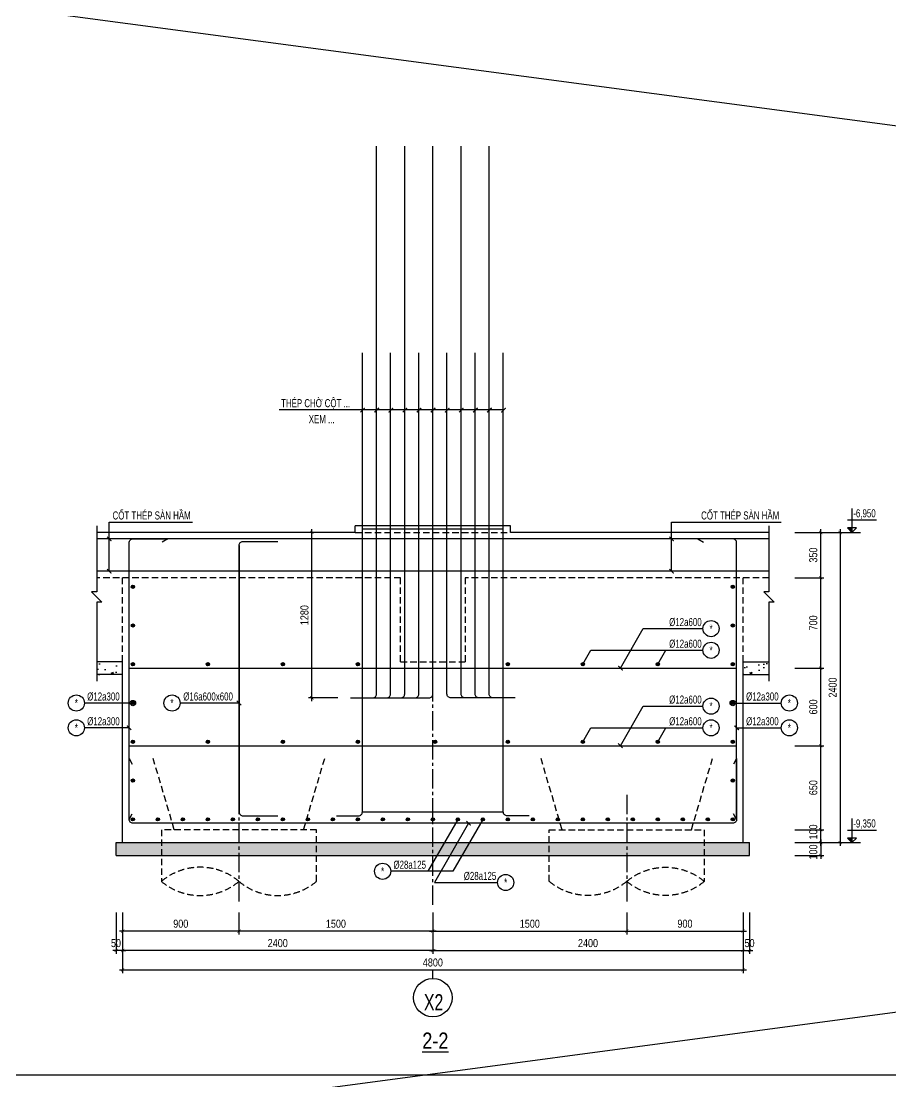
# Model space of a CAD drawing. Extents: x 71 to 2424299, y -14 to 1061502.
# Drawn here: x 1141102 to 1147829, y 486762 to 494969 of the extents above; entities that cross this region are included whole.
import ezdxf
from ezdxf.enums import TextEntityAlignment as Align

# ---------------------------------------------------------------- set-up
doc = ezdxf.new("R2010")
doc.units = 0
doc.header["$LTSCALE"] = 1000
doc.header["$MEASUREMENT"] = 0
doc.header["$PDMODE"] = 3
doc.linetypes.add('CENTER2', pattern=[1.125, 0.75, -0.125, 0.125, -0.125])
doc.linetypes.add('HIDDEN', pattern=[0.375, 0.25, -0.125])
doc.layers.get('0').update_dxf_attribs({"linetype": 'CONTINUOUS'})
doc.layers.get('Defpoints').update_dxf_attribs({"linetype": 'CONTINUOUS'})
for name, color, linetype in [('CDC.01.AXIS', 160, 'CENTER2'), ('CDC.02.DIM', 1, 'CONTINUOUS'), ('CDC.03.BORDER', 3, 'CONTINUOUS'), ('CDC.04.HIDDEN', 8, 'HIDDEN'), ('CDC.05.STEEL', 4, 'CONTINUOUS'), ('CDC.06.TEXT', 2, 'CONTINUOUS'), ('CDC.10.HATCH', 9, 'CONTINUOUS'), ('CDC.11.NOTE', 8, 'CONTINUOUS'), ('CDC.12.PILE', 7, 'CONTINUOUS'), ('CDC.14.STEELNUM', 9, 'CONTINUOUS'), ('KCS_CHI', 1, 'CONTINUOUS')]:
    doc.layers.add(name, color=color, linetype=linetype)
doc.styles.add('ARIAL', font='arial.ttf', dxfattribs={"width": 0.8})
doc.dimstyles.new('25', dxfattribs={"dimscale": 25, "dimtxt": 2.5, "dimasz": 1, "dimexe": 1, "dimexo": 0, "dimgap": 1, "dimtad": 1, "dimdec": 0, "dimdsep": 46, "dimtxsty": 'ARIAL', "dimblk": 'ARCHTICK', "dimcen": 1, "dimdle": 1, "dimclrd": 256, "dimclre": 256, "dimclrt": 2, "dimadec": 0, "dimazin": 0, "dimtfac": 0.00072, "dimtdec": 0, "dimtix": 1, "dimtmove": 2, "dimatfit": 3, "dimldrblk": 'ARCHTICK', "dimfxl": 1, "dimtolj": 1, "dimarcsym": 0})
pattern_1 = [(50, (-14836.92, -20743.32), (179.315046, -15.688034), [18.75, -206.25]), (355, (-14836.92, -20743.32), (-34.687833, 188.048033), [15, -165]), (100.4514, (-14821.97, -20744.63), (144.627345, 172.359886), [15.935047, -175.285528]), (46.1842, (-14836.92, -20693.32), (266.810262, -41.379754), [28.125, -309.375]), (96.6356, (-14814.68, -20696.77), (233.665676, 243.52947), [23.90257, -262.92825]), (351.1842, (-14836.92, -20693.32), (233.665486, 243.52965), [22.5, -247.5]), (21, (-14811.92, -20705.82), (149.226763, -100.654723), [18.75, -206.25]), (326, (-14811.92, -20705.82), (60.828833, 181.28751), [15, -165]), (71.4514, (-14799.48, -20714.2), (210.055657, 80.632624), [15.935047, -175.285528]), (37.5, (-14836.92, -20743.32), (3.0399638, 83.2234635), [0, -163, 0, -167.5, 0, -165.625]), (7.5, (-14836.92, -20743.32), (65.7673844, 98.602928), [0, -95.5, 0, -159.25, 0, -63.125]), (327.5, (-14892.67, -20743.32), (133.455609, -5.638718), [0, -62.5, 0, -195, 0, -258.75]), (317.5, (-14917.67, -20743.32), (145.796542, 25.026246), [0, -81.25, 0, -129.5, 0, -183.75])]

# ---------------------------------------------------------------- blocks, each defined once
blk = doc.blocks.new('_ArchTick')
at = {"color": 0, "linetype": 'ByBlock', "const_width": 0.15}
blk.add_lwpolyline([(-0.5, -0.5), (0.5, 0.5)], dxfattribs=at)
blk = doc.blocks.new('*D1803')
at = {"layer": 'CDC.02.DIM', "lineweight": -2, "transparency": 16777216}
for p, q in [((1141886.6, 488072.9), (1141886.6, 487753.1)), ((1144286.6, 488072.9), (1144286.6, 487753.1)), ((1144311.6, 487778.1), (1141861.6, 487778.1))]:
    blk.add_line(p, q, dxfattribs=at)
at = {"layer": 'Defpoints', "color": 0, "transparency": 16777216}
for p in [(1141886.6, 488072.9), (1144286.6, 488072.9), (1141886.6, 487778.1)]:
    blk.add_point(p, dxfattribs=at)
at = {"layer": 'CDC.02.DIM', "lineweight": -2, "transparency": 16777216, "xscale": 25, "yscale": 25, "zscale": 25, "rotation": 180}
blk.add_blockref('_ArchTick', (1141886.6, 487778.1), dxfattribs=at)
at = {"layer": 'CDC.02.DIM', "lineweight": -2, "transparency": 16777216, "xscale": 25, "yscale": 25, "zscale": 25}
blk.add_blockref('_ArchTick', (1144286.6, 487778.1), dxfattribs=at)
at = {"layer": 'CDC.02.DIM', "color": 2, "transparency": 16777216, "insert": (1143086.6, 487835), "char_height": 62.5, "attachment_point": 5, "style": 'ARIAL'}
blk.add_mtext('\\A1;2400', dxfattribs=at)
blk = doc.blocks.new('*D1804')
at = {"layer": 'CDC.02.DIM', "lineweight": -2, "transparency": 16777216}
for p, q in [((1141836.6, 488072.9), (1141836.6, 487753.1)), ((1141886.6, 488072.9), (1141886.6, 487753.1)), ((1141836.6, 487778.1), (1141811.6, 487778.1)), ((1141886.6, 487778.1), (1141836.6, 487778.1)), ((1141886.6, 487778.1), (1141911.6, 487778.1))]:
    blk.add_line(p, q, dxfattribs=at)
at = {"layer": 'Defpoints', "color": 0, "transparency": 16777216}
for p in [(1141836.6, 488072.9), (1141886.6, 488072.9), (1141836.6, 487778.1)]:
    blk.add_point(p, dxfattribs=at)
at = {"layer": 'CDC.02.DIM', "lineweight": -2, "transparency": 16777216, "xscale": 25, "yscale": 25, "zscale": 25}
blk.add_blockref('_ArchTick', (1141836.6, 487778.1), dxfattribs=at)
at = {"layer": 'CDC.02.DIM', "lineweight": -2, "transparency": 16777216, "xscale": 25, "yscale": 25, "zscale": 25, "rotation": 180}
blk.add_blockref('_ArchTick', (1141886.6, 487778.1), dxfattribs=at)
at = {"layer": 'CDC.02.DIM', "color": 2, "transparency": 16777216, "insert": (1141835.1, 487835), "char_height": 62.5, "attachment_point": 5, "style": 'ARIAL'}
blk.add_mtext('\\A1;50', dxfattribs=at)
blk = doc.blocks.new('*D1805')
at = {"layer": 'CDC.02.DIM', "lineweight": -2, "transparency": 16777216}
for p, q in [((1144286.6, 488072.9), (1144286.6, 487753.1)), ((1146686.6, 488072.9), (1146686.6, 487753.1)), ((1144261.6, 487778.1), (1146711.6, 487778.1))]:
    blk.add_line(p, q, dxfattribs=at)
at = {"layer": 'Defpoints', "color": 0, "transparency": 16777216}
for p in [(1144286.6, 488072.9), (1146686.6, 488072.9), (1146686.6, 487778.1)]:
    blk.add_point(p, dxfattribs=at)
at = {"layer": 'CDC.02.DIM', "lineweight": -2, "transparency": 16777216, "xscale": 25, "yscale": 25, "zscale": 25, "rotation": 180}
blk.add_blockref('_ArchTick', (1144286.6, 487778.1), dxfattribs=at)
at = {"layer": 'CDC.02.DIM', "lineweight": -2, "transparency": 16777216, "xscale": 25, "yscale": 25, "zscale": 25}
blk.add_blockref('_ArchTick', (1146686.6, 487778.1), dxfattribs=at)
at = {"layer": 'CDC.02.DIM', "color": 2, "transparency": 16777216, "insert": (1145486.6, 487835), "char_height": 62.5, "attachment_point": 5, "style": 'ARIAL'}
blk.add_mtext('\\A1;2400', dxfattribs=at)
blk = doc.blocks.new('*D1806')
at = {"layer": 'CDC.02.DIM', "lineweight": -2, "transparency": 16777216}
for p, q in [((1146686.6, 488072.9), (1146686.6, 487753.1)), ((1146736.6, 488072.9), (1146736.6, 487753.1)), ((1146661.6, 487778.1), (1146761.6, 487778.1))]:
    blk.add_line(p, q, dxfattribs=at)
at = {"layer": 'Defpoints', "color": 0, "transparency": 16777216}
for p in [(1146686.6, 488072.9), (1146736.6, 488072.9), (1146736.6, 487778.1)]:
    blk.add_point(p, dxfattribs=at)
at = {"layer": 'CDC.02.DIM', "lineweight": -2, "transparency": 16777216, "xscale": 25, "yscale": 25, "zscale": 25, "rotation": 180}
blk.add_blockref('_ArchTick', (1146686.6, 487778.1), dxfattribs=at)
at = {"layer": 'CDC.02.DIM', "lineweight": -2, "transparency": 16777216, "xscale": 25, "yscale": 25, "zscale": 25}
blk.add_blockref('_ArchTick', (1146736.6, 487778.1), dxfattribs=at)
at = {"layer": 'CDC.02.DIM', "color": 2, "transparency": 16777216, "insert": (1146736.6, 487835), "char_height": 62.5, "attachment_point": 5, "style": 'ARIAL'}
blk.add_mtext('\\A1;50', dxfattribs=at)
blk = doc.blocks.new('*D1807')
at = {"layer": 'CDC.02.DIM', "lineweight": -2, "transparency": 16777216}
for p, q in [((1141886.6, 488072.9), (1141886.6, 487603.1)), ((1146686.6, 488072.9), (1146686.6, 487603.1)), ((1141861.6, 487628.1), (1146711.6, 487628.1))]:
    blk.add_line(p, q, dxfattribs=at)
at = {"layer": 'Defpoints', "color": 0, "transparency": 16777216}
for p in [(1141886.6, 488072.9), (1146686.6, 488072.9), (1146686.6, 487628.1)]:
    blk.add_point(p, dxfattribs=at)
at = {"layer": 'CDC.02.DIM', "lineweight": -2, "transparency": 16777216, "xscale": 25, "yscale": 25, "zscale": 25, "rotation": 180}
blk.add_blockref('_ArchTick', (1141886.6, 487628.1), dxfattribs=at)
at = {"layer": 'CDC.02.DIM', "lineweight": -2, "transparency": 16777216, "xscale": 25, "yscale": 25, "zscale": 25}
blk.add_blockref('_ArchTick', (1146686.6, 487628.1), dxfattribs=at)
at = {"layer": 'CDC.02.DIM', "color": 2, "transparency": 16777216, "insert": (1144286.6, 487685), "char_height": 62.5, "attachment_point": 5, "style": 'ARIAL'}
blk.add_mtext('\\A1;4800', dxfattribs=at)
blk = doc.blocks.new('*D1808')
at = {"layer": 'CDC.02.DIM', "lineweight": -2, "transparency": 16777216}
for p, q in [((1142786.6, 488072.9), (1142786.6, 487903.1)), ((1144286.6, 488072.9), (1144286.6, 487903.1)), ((1144311.6, 487928.1), (1142761.6, 487928.1))]:
    blk.add_line(p, q, dxfattribs=at)
at = {"layer": 'Defpoints', "color": 0, "transparency": 16777216}
for p in [(1142786.6, 488072.9), (1144286.6, 488072.9), (1142786.6, 487928.1)]:
    blk.add_point(p, dxfattribs=at)
at = {"layer": 'CDC.02.DIM', "lineweight": -2, "transparency": 16777216, "xscale": 25, "yscale": 25, "zscale": 25, "rotation": 180}
blk.add_blockref('_ArchTick', (1142786.6, 487928.1), dxfattribs=at)
at = {"layer": 'CDC.02.DIM', "lineweight": -2, "transparency": 16777216, "xscale": 25, "yscale": 25, "zscale": 25}
blk.add_blockref('_ArchTick', (1144286.6, 487928.1), dxfattribs=at)
at = {"layer": 'CDC.02.DIM', "color": 2, "transparency": 16777216, "insert": (1143536.6, 487985), "char_height": 62.5, "attachment_point": 5, "style": 'ARIAL'}
blk.add_mtext('\\A1;1500', dxfattribs=at)
blk = doc.blocks.new('*D1809')
at = {"layer": 'CDC.02.DIM', "lineweight": -2, "transparency": 16777216}
for p, q in [((1144286.6, 488072.9), (1144286.6, 487903.1)), ((1145786.6, 488072.9), (1145786.6, 487903.1)), ((1144261.6, 487928.1), (1145811.6, 487928.1))]:
    blk.add_line(p, q, dxfattribs=at)
at = {"layer": 'Defpoints', "color": 0, "transparency": 16777216}
for p in [(1144286.6, 488072.9), (1145786.6, 488072.9), (1145786.6, 487928.1)]:
    blk.add_point(p, dxfattribs=at)
at = {"layer": 'CDC.02.DIM', "lineweight": -2, "transparency": 16777216, "xscale": 25, "yscale": 25, "zscale": 25, "rotation": 180}
blk.add_blockref('_ArchTick', (1144286.6, 487928.1), dxfattribs=at)
at = {"layer": 'CDC.02.DIM', "lineweight": -2, "transparency": 16777216, "xscale": 25, "yscale": 25, "zscale": 25}
blk.add_blockref('_ArchTick', (1145786.6, 487928.1), dxfattribs=at)
at = {"layer": 'CDC.02.DIM', "color": 2, "transparency": 16777216, "insert": (1145036.6, 487985), "char_height": 62.5, "attachment_point": 5, "style": 'ARIAL'}
blk.add_mtext('\\A1;1500', dxfattribs=at)
blk = doc.blocks.new('*D1810')
at = {"layer": 'CDC.02.DIM', "lineweight": -2, "transparency": 16777216}
for p, q in [((1147086.6, 488612.9), (1147311.6, 488612.9)), ((1147286.6, 488637.9), (1147286.6, 488487.9)), ((1147086.6, 488512.9), (1147311.6, 488512.9))]:
    blk.add_line(p, q, dxfattribs=at)
at = {"layer": 'Defpoints', "color": 0, "transparency": 16777216}
for p in [(1147086.6, 488612.9), (1147086.6, 488512.9), (1147286.6, 488512.9)]:
    blk.add_point(p, dxfattribs=at)
at = {"layer": 'CDC.02.DIM', "lineweight": -2, "transparency": 16777216, "xscale": 25, "yscale": 25, "zscale": 25}
for p, rotation in [((1147286.6, 488612.9), 90), ((1147286.6, 488512.9), 270)]:
    blk.add_blockref('_ArchTick', p, dxfattribs=dict(at, rotation=rotation))
at = {"layer": 'CDC.02.DIM', "color": 2, "transparency": 16777216, "insert": (1147229.6, 488540.2), "char_height": 62.5, "attachment_point": 5, "rotation": 90, "style": 'ARIAL'}
blk.add_mtext('\\A1;100', dxfattribs=at)
blk = doc.blocks.new('*D1811')
at = {"layer": 'CDC.02.DIM', "lineweight": -2, "transparency": 16777216}
for p, q in [((1147286.6, 488587.9), (1147286.6, 488737.9)), ((1147086.6, 488712.9), (1147311.6, 488712.9)), ((1147086.6, 488612.9), (1147311.6, 488612.9))]:
    blk.add_line(p, q, dxfattribs=at)
at = {"layer": 'Defpoints', "color": 0, "transparency": 16777216}
for p in [(1147086.6, 488712.9), (1147286.6, 488712.9), (1147086.6, 488612.9)]:
    blk.add_point(p, dxfattribs=at)
at = {"layer": 'CDC.02.DIM', "lineweight": -2, "transparency": 16777216, "xscale": 25, "yscale": 25, "zscale": 25}
for p, rotation in [((1147286.6, 488712.9), 90), ((1147286.6, 488612.9), 270)]:
    blk.add_blockref('_ArchTick', p, dxfattribs=dict(at, rotation=rotation))
at = {"layer": 'CDC.02.DIM', "color": 2, "transparency": 16777216, "insert": (1147229.6, 488695.2), "char_height": 62.5, "attachment_point": 5, "rotation": 90, "style": 'ARIAL'}
blk.add_mtext('\\A1;100', dxfattribs=at)
blk = doc.blocks.new('*D1812')
at = {"layer": 'CDC.02.DIM', "lineweight": -2, "transparency": 16777216}
for p, q in [((1147286.6, 488687.9), (1147286.6, 489387.9)), ((1147086.6, 489362.9), (1147311.6, 489362.9)), ((1147086.6, 488712.9), (1147311.6, 488712.9))]:
    blk.add_line(p, q, dxfattribs=at)
at = {"layer": 'Defpoints', "color": 0, "transparency": 16777216}
for p in [(1147086.6, 489362.9), (1147286.6, 489362.9), (1147086.6, 488712.9)]:
    blk.add_point(p, dxfattribs=at)
at = {"layer": 'CDC.02.DIM', "lineweight": -2, "transparency": 16777216, "xscale": 25, "yscale": 25, "zscale": 25}
for p, rotation in [((1147286.6, 489362.9), 90), ((1147286.6, 488712.9), 270)]:
    blk.add_blockref('_ArchTick', p, dxfattribs=dict(at, rotation=rotation))
at = {"layer": 'CDC.02.DIM', "color": 2, "transparency": 16777216, "insert": (1147229.6, 489037.9), "char_height": 62.5, "attachment_point": 5, "rotation": 90, "style": 'ARIAL'}
blk.add_mtext('\\A1;650', dxfattribs=at)
blk = doc.blocks.new('*D1813')
at = {"layer": 'CDC.02.DIM', "lineweight": -2, "transparency": 16777216}
for p, q in [((1147086.6, 489962.9), (1147311.6, 489962.9)), ((1147286.6, 489337.9), (1147286.6, 489987.9)), ((1147086.6, 489362.9), (1147311.6, 489362.9))]:
    blk.add_line(p, q, dxfattribs=at)
at = {"layer": 'Defpoints', "color": 0, "transparency": 16777216}
for p in [(1147086.6, 489962.9), (1147286.6, 489962.9), (1147086.6, 489362.9)]:
    blk.add_point(p, dxfattribs=at)
at = {"layer": 'CDC.02.DIM', "lineweight": -2, "transparency": 16777216, "xscale": 25, "yscale": 25, "zscale": 25}
for p, rotation in [((1147286.6, 489962.9), 90), ((1147286.6, 489362.9), 270)]:
    blk.add_blockref('_ArchTick', p, dxfattribs=dict(at, rotation=rotation))
at = {"layer": 'CDC.02.DIM', "color": 2, "transparency": 16777216, "insert": (1147229.6, 489662.9), "char_height": 62.5, "attachment_point": 5, "rotation": 90, "style": 'ARIAL'}
blk.add_mtext('\\A1;600', dxfattribs=at)
blk = doc.blocks.new('*D1814')
at = {"layer": 'CDC.02.DIM', "lineweight": -2, "transparency": 16777216}
for p, q in [((1147086.6, 490662.9), (1147311.6, 490662.9)), ((1147286.6, 489937.9), (1147286.6, 490687.9)), ((1147086.6, 489962.9), (1147311.6, 489962.9))]:
    blk.add_line(p, q, dxfattribs=at)
at = {"layer": 'Defpoints', "color": 0, "transparency": 16777216}
for p in [(1147086.6, 490662.9), (1147286.6, 490662.9), (1147086.6, 489962.9)]:
    blk.add_point(p, dxfattribs=at)
at = {"layer": 'CDC.02.DIM', "lineweight": -2, "transparency": 16777216, "xscale": 25, "yscale": 25, "zscale": 25}
for p, rotation in [((1147286.6, 490662.9), 90), ((1147286.6, 489962.9), 270)]:
    blk.add_blockref('_ArchTick', p, dxfattribs=dict(at, rotation=rotation))
at = {"layer": 'CDC.02.DIM', "color": 2, "transparency": 16777216, "insert": (1147229.6, 490312.9), "char_height": 62.5, "attachment_point": 5, "rotation": 90, "style": 'ARIAL'}
blk.add_mtext('\\A1;700', dxfattribs=at)
blk = doc.blocks.new('*D1815')
at = {"layer": 'CDC.02.DIM', "lineweight": -2, "transparency": 16777216}
for p, q in [((1147286.6, 490637.9), (1147286.6, 491037.9)), ((1147086.6, 491012.9), (1147311.6, 491012.9)), ((1147086.6, 490662.9), (1147311.6, 490662.9))]:
    blk.add_line(p, q, dxfattribs=at)
at = {"layer": 'Defpoints', "color": 0, "transparency": 16777216}
for p in [(1147086.6, 491012.9), (1147286.6, 491012.9), (1147086.6, 490662.9)]:
    blk.add_point(p, dxfattribs=at)
at = {"layer": 'CDC.02.DIM', "lineweight": -2, "transparency": 16777216, "xscale": 25, "yscale": 25, "zscale": 25}
for p, rotation in [((1147286.6, 491012.9), 90), ((1147286.6, 490662.9), 270)]:
    blk.add_blockref('_ArchTick', p, dxfattribs=dict(at, rotation=rotation))
at = {"layer": 'CDC.02.DIM', "color": 2, "transparency": 16777216, "insert": (1147229.6, 490837.9), "char_height": 62.5, "attachment_point": 5, "rotation": 90, "style": 'ARIAL'}
blk.add_mtext('\\A1;350', dxfattribs=at)
blk = doc.blocks.new('*D1816')
at = {"layer": 'CDC.02.DIM', "lineweight": -2, "transparency": 16777216}
for p, q in [((1147436.6, 491037.9), (1147436.6, 488587.9)), ((1147086.6, 491012.9), (1147461.6, 491012.9)), ((1147086.6, 488612.9), (1147461.6, 488612.9))]:
    blk.add_line(p, q, dxfattribs=at)
at = {"layer": 'Defpoints', "color": 0, "transparency": 16777216}
for p in [(1147086.6, 491012.9), (1147086.6, 488612.9), (1147436.6, 488612.9)]:
    blk.add_point(p, dxfattribs=at)
at = {"layer": 'CDC.02.DIM', "lineweight": -2, "transparency": 16777216, "xscale": 25, "yscale": 25, "zscale": 25}
for p, rotation in [((1147436.6, 491012.9), 90), ((1147436.6, 488612.9), 270)]:
    blk.add_blockref('_ArchTick', p, dxfattribs=dict(at, rotation=rotation))
at = {"layer": 'CDC.02.DIM', "color": 2, "transparency": 16777216, "insert": (1147379.6, 489812.9), "char_height": 62.5, "attachment_point": 5, "rotation": 90, "style": 'ARIAL'}
blk.add_mtext('\\A1;2400', dxfattribs=at)
blk = doc.blocks.new('C1200K')
at = {"layer": 'CDC.01.AXIS', "ltscale": 0.2}
blk.add_line((0, 270.1), (0, -574.3), dxfattribs=at)
at = {"layer": 'CDC.04.HIDDEN', "ltscale": 0.2}
for p, q in [((-500, 0), (-663.4, 550)), ((500, 0), (663.4, 550))]:
    blk.add_line(p, q, dxfattribs=at)
blk.add_lwpolyline([(600, -400), (600, 0), (-600, 0), (-600, -400)], dxfattribs=at)
blk.add_lwpolyline([(600, -400, -0.36397), (0, -400, 0.36397), (-600, -400, 0.36397), (0, -400, 0.36397)], format="xyb", dxfattribs=at)
blk = doc.blocks.new('*D1690')
at = {"layer": 'CDC.02.DIM', "lineweight": -2, "transparency": 16777216}
for p, q in [((1143350.6, 489707.9), (1143350.6, 491037.9)), ((1143550.6, 491012.9), (1143325.6, 491012.9)), ((1143550.6, 489732.9), (1143325.6, 489732.9))]:
    blk.add_line(p, q, dxfattribs=at)
at = {"layer": 'Defpoints', "color": 0, "transparency": 16777216}
for p in [(1143350.6, 491012.9), (1143550.6, 491012.9), (1143550.6, 489732.9)]:
    blk.add_point(p, dxfattribs=at)
at = {"layer": 'CDC.02.DIM', "lineweight": -2, "transparency": 16777216, "xscale": 25, "yscale": 25, "zscale": 25}
for p, rotation in [((1143350.6, 491012.9), 90), ((1143350.6, 489732.9), 270)]:
    blk.add_blockref('_ArchTick', p, dxfattribs=dict(at, rotation=rotation))
at = {"layer": 'CDC.02.DIM', "color": 2, "transparency": 16777216, "insert": (1143293.6, 490372.9), "char_height": 62.5, "attachment_point": 5, "rotation": 90, "style": 'ARIAL'}
blk.add_mtext('\\A1;1280', dxfattribs=at)
blk = doc.blocks.new('*D1735')
at = {"layer": 'CDC.02.DIM', "lineweight": -2, "transparency": 16777216}
for p, q in [((1141886.6, 488072.9), (1141886.6, 487903.1)), ((1142786.6, 488072.9), (1142786.6, 487903.1)), ((1142811.6, 487928.1), (1141861.6, 487928.1))]:
    blk.add_line(p, q, dxfattribs=at)
at = {"layer": 'Defpoints', "color": 0, "transparency": 16777216}
for p in [(1141886.6, 488072.9), (1142786.6, 488072.9), (1141886.6, 487928.1)]:
    blk.add_point(p, dxfattribs=at)
at = {"layer": 'CDC.02.DIM', "lineweight": -2, "transparency": 16777216, "xscale": 25, "yscale": 25, "zscale": 25, "rotation": 180}
blk.add_blockref('_ArchTick', (1141886.6, 487928.1), dxfattribs=at)
at = {"layer": 'CDC.02.DIM', "lineweight": -2, "transparency": 16777216, "xscale": 25, "yscale": 25, "zscale": 25}
blk.add_blockref('_ArchTick', (1142786.6, 487928.1), dxfattribs=at)
at = {"layer": 'CDC.02.DIM', "color": 2, "transparency": 16777216, "insert": (1142336.6, 487985), "char_height": 62.5, "attachment_point": 5, "style": 'ARIAL'}
blk.add_mtext('\\A1;900', dxfattribs=at)
blk = doc.blocks.new('*D1736')
at = {"layer": 'CDC.02.DIM', "lineweight": -2, "transparency": 16777216}
for p, q in [((1145786.6, 488072.9), (1145786.6, 487903.1)), ((1146686.6, 488072.9), (1146686.6, 487903.1)), ((1145761.6, 487928.1), (1146711.6, 487928.1))]:
    blk.add_line(p, q, dxfattribs=at)
at = {"layer": 'Defpoints', "color": 0, "transparency": 16777216}
for p in [(1145786.6, 488072.9), (1146686.6, 488072.9), (1146686.6, 487928.1)]:
    blk.add_point(p, dxfattribs=at)
at = {"layer": 'CDC.02.DIM', "lineweight": -2, "transparency": 16777216, "xscale": 25, "yscale": 25, "zscale": 25, "rotation": 180}
blk.add_blockref('_ArchTick', (1145786.6, 487928.1), dxfattribs=at)
at = {"layer": 'CDC.02.DIM', "lineweight": -2, "transparency": 16777216, "xscale": 25, "yscale": 25, "zscale": 25}
blk.add_blockref('_ArchTick', (1146686.6, 487928.1), dxfattribs=at)
at = {"layer": 'CDC.02.DIM', "color": 2, "transparency": 16777216, "insert": (1146236.6, 487985), "char_height": 62.5, "attachment_point": 5, "style": 'ARIAL'}
blk.add_mtext('\\A1;900', dxfattribs=at)
blk = doc.blocks.new('34')
at = {"color": 4, "elevation": 0}
blk.add_lwpolyline([(1087304.3, 521742.8), (1107165, 521742.8), (1107165, 536023), (1087304.3, 536023)], close=True, dxfattribs=at)

msp = doc.modelspace()

# ---------------------------------------------------------------- hatches: boundary and pattern name
at = {"layer": 'CDC.10.HATCH'}
h = msp.add_hatch(dxfattribs=at)
h.set_pattern_fill('AR-CONC', color=256, scale=25, style=0)
h.set_pattern_definition(pattern_1)
h.paths.add_polyline_path([(1141886.55, 490012.89), (1141686.55, 490012.89), (1141686.55, 489912.89), (1141886.55, 489912.89)])
h = msp.add_hatch(dxfattribs=at)
h.set_pattern_fill('AR-CONC', color=256, scale=25, style=0)
h.set_pattern_definition(pattern_1)
h.paths.add_polyline_path([(1146886.55, 490012.89), (1146686.55, 490012.89), (1146686.55, 489912.89), (1146886.55, 489912.89)])
h = msp.add_hatch(dxfattribs=at)
h.set_pattern_fill('AR-CONC', color=256, scale=25, style=0)
h.set_pattern_definition([(50, (43496.78, -24819.39), (179.315046, -15.688034), [18.75, -206.25]), (355, (43496.78, -24819.39), (-34.687833, 188.048033), [15, -165]), (100.4514, (43511.72, -24820.7), (144.627345, 172.359886), [15.935047, -175.285528]), (46.1842, (43496.78, -24769.39), (266.810262, -41.379754), [28.125, -309.375]), (96.6356, (43519, -24772.83), (233.665676, 243.52947), [23.90257, -262.92825]), (351.1842, (43496.78, -24769.4), (233.665486, 243.52965), [22.5, -247.5]), (21, (43521.78, -24781.89), (149.226763, -100.654723), [18.75, -206.25]), (326, (43521.78, -24781.89), (60.828833, 181.28751), [15, -165]), (71.4514, (43534.21, -24790.27), (210.055657, 80.632624), [15.935047, -175.285528]), (37.5, (43496.78, -24819.387), (3.0399638, 83.2234635), [0, -163, 0, -167.5, 0, -165.625]), (7.5, (43496.78, -24819.39), (65.7673844, 98.602928), [0, -95.5, 0, -159.25, 0, -63.125]), (327.5, (43441.03, -24819.387), (133.455609, -5.638718), [0, -62.5, 0, -195, 0, -258.75]), (317.5, (43416.03, -24819.39), (145.796542, 25.026246), [0, -81.25, 0, -129.5, 0, -183.75])])
h.paths.add_polyline_path([(1142186.55, 488612.89), (1141836.55, 488612.89), (1141836.55, 488512.89), (1142186.55, 488512.89)])
h.paths.add_polyline_path([(1142786.55, 488612.89), (1142186.55, 488612.89), (1142186.55, 488512.89), (1142786.55, 488512.89)])
h.paths.add_polyline_path([(1143386.55, 488612.89), (1142786.55, 488612.89), (1142786.55, 488512.89), (1143386.55, 488512.89)])
h.paths.add_polyline_path([(1143796.55, 488612.89), (1143386.55, 488612.89), (1143386.55, 488512.89), (1143796.55, 488512.89)])
h.paths.add_polyline_path([(1144375.96, 488612.89), (1143796.55, 488612.89), (1143796.55, 488512.89), (1144318.23, 488512.89)])
h.paths.add_polyline_path([(1144476.61, 488612.89), (1144375.96, 488612.89), (1144318.23, 488512.89), (1144418.88, 488512.89)])
h.paths.add_polyline_path([(1144569.3, 488612.89), (1144476.61, 488612.89), (1144418.88, 488512.89), (1144511.56, 488512.89)])
h.paths.add_polyline_path([(1145186.55, 488612.89), (1144569.3, 488612.89), (1144511.56, 488512.89), (1145186.55, 488512.89)])
h.paths.add_polyline_path([(1145786.55, 488612.89), (1145186.55, 488612.89), (1145186.55, 488512.89), (1145786.55, 488512.89)])
h.paths.add_polyline_path([(1146386.55, 488612.89), (1145786.55, 488612.89), (1145786.55, 488512.89), (1146386.55, 488512.89)])
h.paths.add_polyline_path([(1146736.55, 488612.89), (1146386.55, 488612.89), (1146386.55, 488512.89), (1146736.55, 488512.89)])
at = {"layer": 'CDC.11.NOTE'}
for points in [[(1147528.72, 491047.89), (1147493.72, 491047.89), (1147528.72, 491012.89)], [(1147528.72, 488647.89), (1147493.72, 488647.89), (1147528.72, 488612.89)]]:
    msp.add_hatch(color=256, dxfattribs=at).paths.add_polyline_path(points)

# ---------------------------------------------------------------- linework, layer by layer
at = {"layer": 'CDC.01.AXIS', "ltscale": 0.2}
msp.add_line((1144286.55, 488130.85), (1144286.55, 491667.28), dxfattribs=at)
at = {"layer": 'CDC.03.BORDER'}
for p, q in [((1144886.55, 491062.89), (1143686.55, 491062.89)), ((1143686.55, 491012.89), (1143686.55, 491062.89)), ((1144886.55, 491012.89), (1144886.55, 491062.89)), ((1143686.55, 491012.89), (1141686.55, 491012.89)), ((1146886.55, 491012.89), (1144886.55, 491012.89)), ((1141886.55, 490012.89), (1141686.55, 490012.89)), ((1141886.55, 488612.89), (1141886.55, 490012.89)), ((1146686.55, 488612.89), (1146686.55, 490012.89)), ((1146686.55, 490012.89), (1146886.55, 490012.89))]:
    msp.add_line(p, q, dxfattribs=at)
at = {"layer": 'CDC.04.HIDDEN', "ltscale": 0.2}
for p, q in [((1143686.55, 491012.89), (1144886.55, 491012.89)), ((1144036.55, 490662.89), (1141686.55, 490662.89)), ((1141886.55, 490012.89), (1141886.55, 490662.89)), ((1144036.55, 490012.89), (1144036.55, 490662.89)), ((1146886.55, 490662.89), (1144536.55, 490662.89)), ((1144536.55, 490662.89), (1144536.55, 490012.89)), ((1146686.55, 490012.89), (1146686.55, 490662.89)), ((1144036.55, 490012.89), (1144536.55, 490012.89))]:
    msp.add_line(p, q, dxfattribs=at)
at = {"layer": 'CDC.05.STEEL', "ltscale": 0.3}
for p, q in [((1144831.55, 491037.89), (1143741.55, 491037.89)), ((1146886.55, 490962.89), (1141686.55, 490962.89)), ((1142236.55, 490962.89), (1142193.25, 490937.89)), ((1146336.55, 490962.89), (1146379.85, 490937.89)), ((1146886.55, 490712.89), (1141686.55, 490712.89)), ((1141936.55, 489962.89), (1146636.55, 489962.89)), ((1141936.55, 489362.89), (1146636.55, 489362.89)), ((1141936.55, 489262.89), (1141961.55, 489219.58)), ((1146636.55, 489262.89), (1146611.55, 489219.58)), ((1141936.55, 488792.89), (1141961.55, 488836.19)), ((1143741.55, 488850.38), (1144831.55, 488850.38)), ((1146636.55, 488792.89), (1146611.55, 488836.19))]:
    msp.add_line(p, q, dxfattribs=at)
for points in [[(1143650.55, 489732.89), (1143820.55, 489732.89, 0.4142136), (1143850.55, 489762.89), (1143850.55, 494002.89)], [(1143868.55, 489732.89), (1144038.55, 489732.89, 0.4142136), (1144068.55, 489762.89), (1144068.55, 494002.89)], [(1144086.55, 489732.89), (1144256.55, 489732.89, 0.4142136), (1144286.55, 489762.89), (1144286.55, 494002.89)], [(1144704.55, 489732.89), (1144534.55, 489732.89, -0.4142136), (1144504.55, 489762.89), (1144504.55, 494002.89)], [(1144922.55, 489732.89), (1144752.55, 489732.89, -0.4142136), (1144722.55, 489762.89), (1144722.55, 494002.89)], [(1143541.55, 488820.38), (1143711.55, 488820.38, 0.4142136), (1143741.55, 488850.38), (1143741.55, 492402.89)], [(1143759.55, 489732.89), (1143929.55, 489732.89, 0.4142136), (1143959.55, 489762.89), (1143959.55, 492402.89)], [(1143977.55, 489732.89), (1144147.55, 489732.89, 0.4142136), (1144177.55, 489762.89), (1144177.55, 492402.89)], [(1144595.55, 489732.89), (1144425.55, 489732.89, -0.4142136), (1144395.55, 489762.89), (1144395.55, 492402.89)], [(1144813.55, 489732.89), (1144643.55, 489732.89, -0.4142136), (1144613.55, 489762.89), (1144613.55, 492402.89)], [(1145031.55, 488820.38), (1144861.55, 488820.38, -0.4142136), (1144831.55, 488850.38), (1144831.55, 492402.89)], [(1141936.55, 488792.89), (1141936.55, 490932.89, -0.4142136), (1141966.55, 490962.89), (1142236.55, 490962.89)], [(1142787.26, 488850.38), (1142787.26, 490912.89, -0.4142136), (1142817.26, 490942.89), (1143087.26, 490942.89)], [(1146636.55, 488792.89), (1146636.55, 490932.89, 0.4142136), (1146606.55, 490962.89), (1146336.55, 490962.89)], [(1142787.26, 490912.89), (1142787.26, 488850.38, 0.4142136), (1142817.26, 488820.38), (1143087.26, 488820.38)], [(1146636.55, 489262.89), (1146636.55, 488792.89, -0.4142136), (1146606.55, 488762.89), (1141966.55, 488762.89, -0.4142136), (1141936.55, 488792.89), (1141936.55, 489262.89)]]:
    msp.add_lwpolyline(points, format="xyb", dxfattribs=at)
at = {"layer": 'CDC.05.STEEL', "const_width": 12.3}
for points in [[(1141966.55, 490599.04, 1), (1141966.55, 490586.73, 1)], [(1146606.55, 490599.04, -1), (1146606.55, 490586.73, -1)], [(1141966.55, 490299.04, 1), (1141966.55, 490286.73, 1)], [(1146606.55, 490299.04, -1), (1146606.55, 490286.73, -1)], [(1141966.55, 489999.04, 1), (1141966.55, 489986.73, 1)], [(1142546.55, 489999.04, 1), (1142546.55, 489986.73, 1)], [(1143126.55, 489999.04, 1), (1143126.55, 489986.73, 1)], [(1143706.55, 489999.04, 1), (1143706.55, 489986.73, 1)], [(1144866.55, 489999.04, 1), (1144866.55, 489986.73, 1)], [(1145446.55, 489999.04, 1), (1145446.55, 489986.73, 1)], [(1146026.55, 489999.04, 1), (1146026.55, 489986.73, 1)], [(1146606.55, 489999.04, 1), (1146606.55, 489986.73, 1)], [(1146606.55, 489999.04, -1), (1146606.55, 489986.73, -1)], [(1141966.55, 489686.73, -1), (1141966.55, 489699.04, -1)], [(1146606.55, 489686.73, 1), (1146606.55, 489699.04, 1)], [(1141966.55, 489399.04, 1), (1141966.55, 489386.73, 1)], [(1142546.55, 489399.04, 1), (1142546.55, 489386.73, 1)], [(1143126.55, 489399.04, 1), (1143126.55, 489386.73, 1)], [(1143706.55, 489399.04, 1), (1143706.55, 489386.73, 1)], [(1144304.24, 489399.04, 1), (1144304.24, 489386.73, 1)], [(1144866.55, 489399.04, 1), (1144866.55, 489386.73, 1)], [(1145446.55, 489399.04, 1), (1145446.55, 489386.73, 1)], [(1146026.55, 489399.04, 1), (1146026.55, 489386.73, 1)], [(1146606.55, 489399.04, 1), (1146606.55, 489386.73, 1)], [(1146606.55, 489399.04, -1), (1146606.55, 489386.73, -1)], [(1141966.55, 489099.04, 1), (1141966.55, 489086.73, 1)], [(1146606.55, 489099.04, -1), (1146606.55, 489086.73, -1)], [(1141966.55, 488799.04, 1), (1141966.55, 488786.73, 1)], [(1142159.89, 488799.04, 1), (1142159.89, 488786.73, 1)], [(1142353.22, 488799.04, 1), (1142353.22, 488786.73, 1)], [(1142546.55, 488799.04, 1), (1142546.55, 488786.73, 1)], [(1142739.89, 488799.04, 1), (1142739.89, 488786.73, 1)], [(1142933.22, 488799.04, 1), (1142933.22, 488786.73, 1)], [(1143126.55, 488799.04, 1), (1143126.55, 488786.73, 1)], [(1143319.89, 488799.04, 1), (1143319.89, 488786.73, 1)], [(1143513.22, 488799.04, 1), (1143513.22, 488786.73, 1)], [(1143706.55, 488799.04, 1), (1143706.55, 488786.73, 1)], [(1143899.89, 488799.04, 1), (1143899.89, 488786.73, 1)], [(1144093.22, 488799.04, 1), (1144093.22, 488786.73, 1)], [(1144286.55, 488799.04, 1), (1144286.55, 488786.73, 1)], [(1144479.89, 488799.04, 1), (1144479.89, 488786.73, 1)], [(1144673.22, 488799.04, 1), (1144673.22, 488786.73, 1)], [(1144866.55, 488799.04, 1), (1144866.55, 488786.73, 1)], [(1145059.89, 488799.04, 1), (1145059.89, 488786.73, 1)], [(1145253.22, 488799.04, 1), (1145253.22, 488786.73, 1)], [(1145446.55, 488799.04, 1), (1145446.55, 488786.73, 1)], [(1145639.89, 488799.04, 1), (1145639.89, 488786.73, 1)], [(1145833.22, 488799.04, 1), (1145833.22, 488786.73, 1)], [(1146026.55, 488799.04, 1), (1146026.55, 488786.73, 1)], [(1146219.89, 488799.04, 1), (1146219.89, 488786.73, 1)], [(1146413.22, 488799.04, 1), (1146413.22, 488786.73, 1)], [(1146606.55, 488799.04, 1), (1146606.55, 488786.73, 1)]]:
    msp.add_lwpolyline(points, format="xyb", close=True, dxfattribs=at)
at = {"layer": 'CDC.05.STEEL'}
for centre in [(1141966.55, 490592.89), (1146606.55, 490592.89), (1141966.55, 490292.89), (1146606.55, 490292.89), (1141966.55, 489992.89), (1142546.55, 489992.89), (1143126.55, 489992.89), (1143706.55, 489992.89), (1144866.55, 489992.89), (1145446.55, 489992.89), (1146026.55, 489992.89), (1146606.55, 489992.89), (1141966.55, 489692.89), (1146606.55, 489692.89), (1141966.55, 489392.89), (1142546.55, 489392.89), (1143126.55, 489392.89), (1143706.55, 489392.89), (1144304.24, 489392.89), (1144866.55, 489392.89), (1145446.55, 489392.89), (1146026.55, 489392.89), (1146606.55, 489392.89), (1141966.55, 489092.89), (1146606.55, 489092.89), (1141966.55, 488792.89), (1142159.89, 488792.89), (1142353.22, 488792.89), (1142546.55, 488792.89), (1142739.89, 488792.89), (1142933.22, 488792.89), (1143126.55, 488792.89), (1143319.89, 488792.89), (1143513.22, 488792.89), (1143706.55, 488792.89), (1143899.89, 488792.89), (1144093.22, 488792.89), (1144286.55, 488792.89), (1144479.89, 488792.89), (1144673.22, 488792.89), (1144866.55, 488792.89), (1145059.89, 488792.89), (1145253.22, 488792.89), (1145446.55, 488792.89), (1145639.89, 488792.89), (1145833.22, 488792.89), (1146026.55, 488792.89), (1146219.89, 488792.89), (1146413.22, 488792.89), (1146606.55, 488792.89)]:
    msp.add_circle(centre, 12.53, dxfattribs=at)
at = {"layer": 'CDC.11.NOTE'}
for p, q in [((1147528.72, 491199.19), (1147528.72, 491012.89)), ((1147493.91, 491110.37), (1147718.98, 491110.37)), ((1147461.55, 491012.89), (1147595.88, 491012.89)), ((1141886.55, 489912.89), (1141686.55, 489912.89)), ((1146686.55, 489912.89), (1146886.55, 489912.89)), ((1141966.55, 489692.89), (1141591.05, 489692.89)), ((1142787.26, 489692.89), (1142331.44, 489692.89)), ((1146606.55, 489692.89), (1146982.05, 489692.89)), ((1141936.55, 489501.18), (1141591.05, 489501.18)), ((1146636.55, 489501.18), (1146982.05, 489501.18)), ((1147528.72, 488799.19), (1147528.72, 488612.89)), ((1147493.91, 488710.37), (1147718.98, 488710.37)), ((1141836.55, 488512.89), (1141836.55, 488612.89)), ((1141836.55, 488612.89), (1146736.55, 488612.89)), ((1146736.55, 488512.89), (1146736.55, 488612.89)), ((1147461.55, 488612.89), (1147595.88, 488612.89)), ((1141836.55, 488512.89), (1146736.55, 488512.89)), ((1144286.55, 487562.14), (1144286.55, 487628.07))]:
    msp.add_line(p, q, dxfattribs=at)
for points in [[(1141686.55, 491062.89), (1141686.55, 490552.89), (1141646.55, 490552.89), (1141726.55, 490472.89), (1141686.55, 490472.89), (1141686.55, 489862.89)], [(1141783.4, 490712.89), (1141783.4, 491093.78), (1142428.26, 491093.78)], [(1146133.06, 490712.89), (1146133.06, 491093.78), (1146982.05, 491093.78)], [(1146886.55, 491062.89), (1146886.55, 490552.89), (1146846.55, 490552.89), (1146926.55, 490472.89), (1146886.55, 490472.89), (1146886.55, 489862.89)], [(1147493.72, 491047.89), (1147528.72, 491012.89), (1147563.72, 491047.89), (1147493.72, 491047.89)], [(1145737.41, 489962.89), (1145914.14, 490268.99), (1146376.26, 490268.99)], [(1145446.55, 489992.89), (1145509.07, 490101.18), (1146376.26, 490101.18)], [(1146026.55, 489992.89), (1146089.07, 490101.18), (1146376.26, 490101.18)], [(1145737.41, 489362.89), (1145914.14, 489668.99), (1146376.26, 489668.99)], [(1145446.55, 489392.89), (1145509.07, 489501.18), (1146376.26, 489501.18)], [(1146026.55, 489392.89), (1146089.07, 489501.18), (1146376.26, 489501.18)], [(1144479.89, 488792.89), (1144247.82, 488390.94), (1143960.32, 488390.94)], [(1144673.22, 488792.89), (1144441.16, 488390.94), (1143960.32, 488390.94)], [(1144563.21, 488762.89), (1144298.44, 488304.28), (1144787.43, 488304.28)], [(1147493.72, 488647.89), (1147528.72, 488612.89), (1147563.72, 488647.89), (1147493.72, 488647.89)]]:
    msp.add_lwpolyline(points, dxfattribs=at)
at = {"layer": 'CDC.11.NOTE', "const_width": 10}
for points in [[(1141766.24, 490980.05), (1141800.57, 490945.72)], [(1146115.9, 490980.05), (1146150.22, 490945.72)], [(1141766.24, 490730.05), (1141800.57, 490695.72)], [(1146115.9, 490730.05), (1146150.22, 490695.72)], [(1145720.25, 489980.05), (1145754.57, 489945.72)], [(1142770.1, 489710.05), (1142804.42, 489675.72)], [(1141919.39, 489518.34), (1141953.71, 489484.02)], [(1146619.39, 489518.34), (1146653.71, 489484.02)], [(1145720.25, 489380.05), (1145754.57, 489345.72)], [(1144546.05, 488780.05), (1144580.38, 488745.72)]]:
    msp.add_lwpolyline(points, dxfattribs=at)
at = {"layer": 'CDC.11.NOTE'}
for centre, radius in [((1141966.55, 489692.89), 20.61), ((1146606.55, 489692.89), 20.61), ((1144286.55, 487413), 149.14)]:
    msp.add_circle(centre, radius, dxfattribs=at)
at = {"layer": 'CDC.14.STEELNUM'}
for centre in [(1146438.76, 490268.99), (1146438.76, 490101.18), (1141528.55, 489692.89), (1142268.94, 489692.89), (1146438.76, 489668.99), (1147044.55, 489692.89), (1141528.55, 489501.18), (1146438.76, 489501.18), (1147044.55, 489501.18), (1143897.82, 488390.94), (1144849.93, 488304.28)]:
    msp.add_circle(centre, 62.5, dxfattribs=at)
at = {"layer": 'Defpoints', "color": 1}
for p, q in [((1082950, 502800), (1264360, 478660)), ((1264360, 502800), (1082950, 478660))]:
    msp.add_line(p, q, dxfattribs=at)
at = {"layer": 'KCS_CHI'}
msp.add_line((1144831.55, 491962.53), (1143097.71, 491962.53), dxfattribs=at)
at = {"layer": 'KCS_CHI', "const_width": 10}
for points in [[(1143760.42, 491976.75), (1143726.09, 491942.43)], [(1143869.42, 491976.75), (1143835.09, 491942.43)], [(1143978.42, 491976.75), (1143944.09, 491942.43)], [(1144087.42, 491976.75), (1144053.09, 491942.43)], [(1144196.42, 491976.75), (1144162.09, 491942.43)], [(1144305.42, 491976.75), (1144271.09, 491942.43)], [(1144414.42, 491976.75), (1144380.09, 491942.43)], [(1144523.42, 491976.75), (1144489.09, 491942.43)], [(1144632.42, 491976.75), (1144598.09, 491942.43)], [(1144741.42, 491976.75), (1144707.09, 491942.43)], [(1144850.42, 491976.75), (1144816.09, 491942.43)]]:
    msp.add_lwpolyline(points, dxfattribs=at)

# ---------------------------------------------------------------- block references
at = {"layer": 'CDC.03.BORDER'}
msp.add_blockref('34', (43780.36, -34927.16), dxfattribs=at)
at = {"layer": 'CDC.12.PILE'}
msp.add_blockref('C1200K', (1142786.55, 488712.89), dxfattribs=at)
at = {"layer": 'CDC.12.PILE', "xscale": -1}
msp.add_blockref('C1200K', (1145786.55, 488712.89), dxfattribs=at)

# ---------------------------------------------------------------- texts
at = {"layer": 'CDC.06.TEXT', "style": 'ARIAL'}
for s, height, width, p in [('THÉP CHỜ CỘT ...', 62.5, 0.7, (1143379.56, 492013.3, 0)), ('XEM ...', 62.5, 0.7, (1143426.44, 491889.8)), ('CỐT THÉP SÀN HẦM', 62.5, 0.7, (1142111.02, 491144.55)), ('CỐT THÉP SÀN HẦM', 62.5, 0.7, (1146664.1, 491144.55)), ('-6,950', 62.5, 0.7, (1147625.54, 491161.14)), ('%%C12a600', 62.5, 0.7, (1146240.15, 490319.76)), ('%%C12a600', 62.5, 0.7, (1146240.15, 490151.95)), ('%%C12a300', 62.5, 0.7, (1141738.21, 489743.66)), ('%%C16a600x600', 62.5, 0.7, (1142547.9, 489743.66)), ('%%C12a600', 62.5, 0.7, (1146240.15, 489719.76)), ('%%C12a300', 62.5, 0.7, (1146835.34, 489743.66)), ('%%C12a300', 62.5, 0.7, (1141738.21, 489551.95)), ('%%C12a600', 62.5, 0.7, (1146240.15, 489551.95)), ('%%C12a300', 62.5, 0.7, (1146835.34, 489551.95)), ('-9,350', 62.5, 0.7, (1147625.54, 488761.14)), ('%%C28a125', 62.5, 0.7, (1144107.49, 488441.71)), ('%%C28a125', 62.5, 0.7, (1144651.32, 488355.05)), ('%%U2-2', 125, 0.8, (1144305.84, 487080.78))]:
    msp.add_text(s, height=height, dxfattribs=dict(at, width=width)).set_placement(p, align=Align.MIDDLE_CENTER)
at = {"layer": 'CDC.06.TEXT', "insert": (1144292.47, 487315.33), "char_height": 125, "width": 116.16, "attachment_point": 8, "line_spacing_factor": 0.938532}
msp.add_mtext('{\\fArial|b0|i0|c0|p34;\\W0.7;X2}', dxfattribs=at)
at = {"layer": 'CDC.14.STEELNUM', "style": 'ARIAL', "width": 0.7}
for p in [(1146438.76, 490268.99), (1146438.76, 490101.18), (1141528.55, 489692.89), (1142268.94, 489692.89), (1147044.52, 489692.89), (1146438.76, 489668.99), (1141528.55, 489501.18), (1146438.76, 489501.18), (1147044.52, 489501.18), (1143897.82, 488390.94), (1144849.93, 488304.28)]:
    msp.add_text('*', height=62.5, dxfattribs=at).set_placement(p, align=Align.MIDDLE_CENTER)

# ---------------------------------------------------------------- dimensions: what is measured, and where the dimension line sits
at = {"layer": 'CDC.02.DIM'}
for base, p1, p2, picture, middle in [((1143350.55, 491012.89), (1143550.55, 489732.89), (1143550.55, 491012.89), '*D1690', (1143293.64, 490372.89)), ((1147286.55, 491012.89), (1147086.55, 490662.89), (1147086.55, 491012.89), '*D1815', (1147229.62, 490837.89)), ((1147436.55, 488612.89), (1147086.55, 491012.89), (1147086.55, 488612.89), '*D1816', (1147379.64, 489812.89)), ((1147286.55, 490662.89), (1147086.55, 489962.89), (1147086.55, 490662.89), '*D1814', (1147229.64, 490312.89)), ((1147286.55, 489962.89), (1147086.55, 489362.89), (1147086.55, 489962.89), '*D1813', (1147229.64, 489662.89)), ((1147286.55, 489362.89), (1147086.55, 488712.89), (1147086.55, 489362.89), '*D1812', (1147229.64, 489037.89))]:
    dim = msp.add_linear_dim(base=base, p1=p1, p2=p2, angle=90, dimstyle='25', dxfattribs=at)
    dim.commit()
    dim.dimension.update_dxf_attribs({"geometry": picture, "text_midpoint": middle})
for base, p2, picture, middle in [((1147286.55, 488712.89), (1147086.55, 488712.89), '*D1811', (1147229.64, 488695.16)), ((1147286.55, 488512.89), (1147086.55, 488512.89), '*D1810', (1147229.64, 488540.19))]:
    dim = msp.add_linear_dim(base=base, p1=(1147086.55, 488612.89), p2=p2, angle=90, dimstyle='25', dxfattribs=at)
    dim.commit()
    dim.dimension.update_dxf_attribs({"geometry": picture, "text_midpoint": middle, "dimtype": 160})
for base, p1, p2, picture, middle in [((1141836.55, 487778.07), (1141886.55, 488072.9), (1141836.55, 488072.9), '*D1804', (1141835.11, 487834.98)), ((1146686.55, 487628.07), (1141886.55, 488072.9), (1146686.55, 488072.9), '*D1807', (1144286.55, 487684.98)), ((1146736.55, 487778.07), (1146686.55, 488072.9), (1146736.55, 488072.9), '*D1806', (1146736.55, 487834.98))]:
    dim = msp.add_linear_dim(base=base, p1=p1, p2=p2, dimstyle='25', dxfattribs=at)
    dim.commit()
    dim.dimension.update_dxf_attribs({"geometry": picture, "text_midpoint": middle, "dimtype": 160})
for base, p1, p2, picture, middle in [((1141886.55, 487778.07), (1144286.55, 488072.9), (1141886.55, 488072.9), '*D1803', (1143086.55, 487834.98)), ((1141886.55, 487928.07), (1142786.55, 488072.9), (1141886.55, 488072.9), '*D1735', (1142336.55, 487984.98)), ((1142786.55, 487928.07), (1144286.55, 488072.9), (1142786.55, 488072.9), '*D1808', (1143536.55, 487984.98)), ((1146686.55, 487778.07), (1144286.55, 488072.9), (1146686.55, 488072.9), '*D1805', (1145486.55, 487834.98)), ((1145786.55, 487928.07), (1144286.55, 488072.9), (1145786.55, 488072.9), '*D1809', (1145036.55, 487984.98)), ((1146686.55, 487928.07), (1145786.55, 488072.9), (1146686.55, 488072.9), '*D1736', (1146236.55, 487984.98))]:
    dim = msp.add_linear_dim(base=base, p1=p1, p2=p2, dimstyle='25', dxfattribs=at)
    dim.commit()
    dim.dimension.update_dxf_attribs({"geometry": picture, "text_midpoint": middle})

doc.saveas('drawing.dxf')
